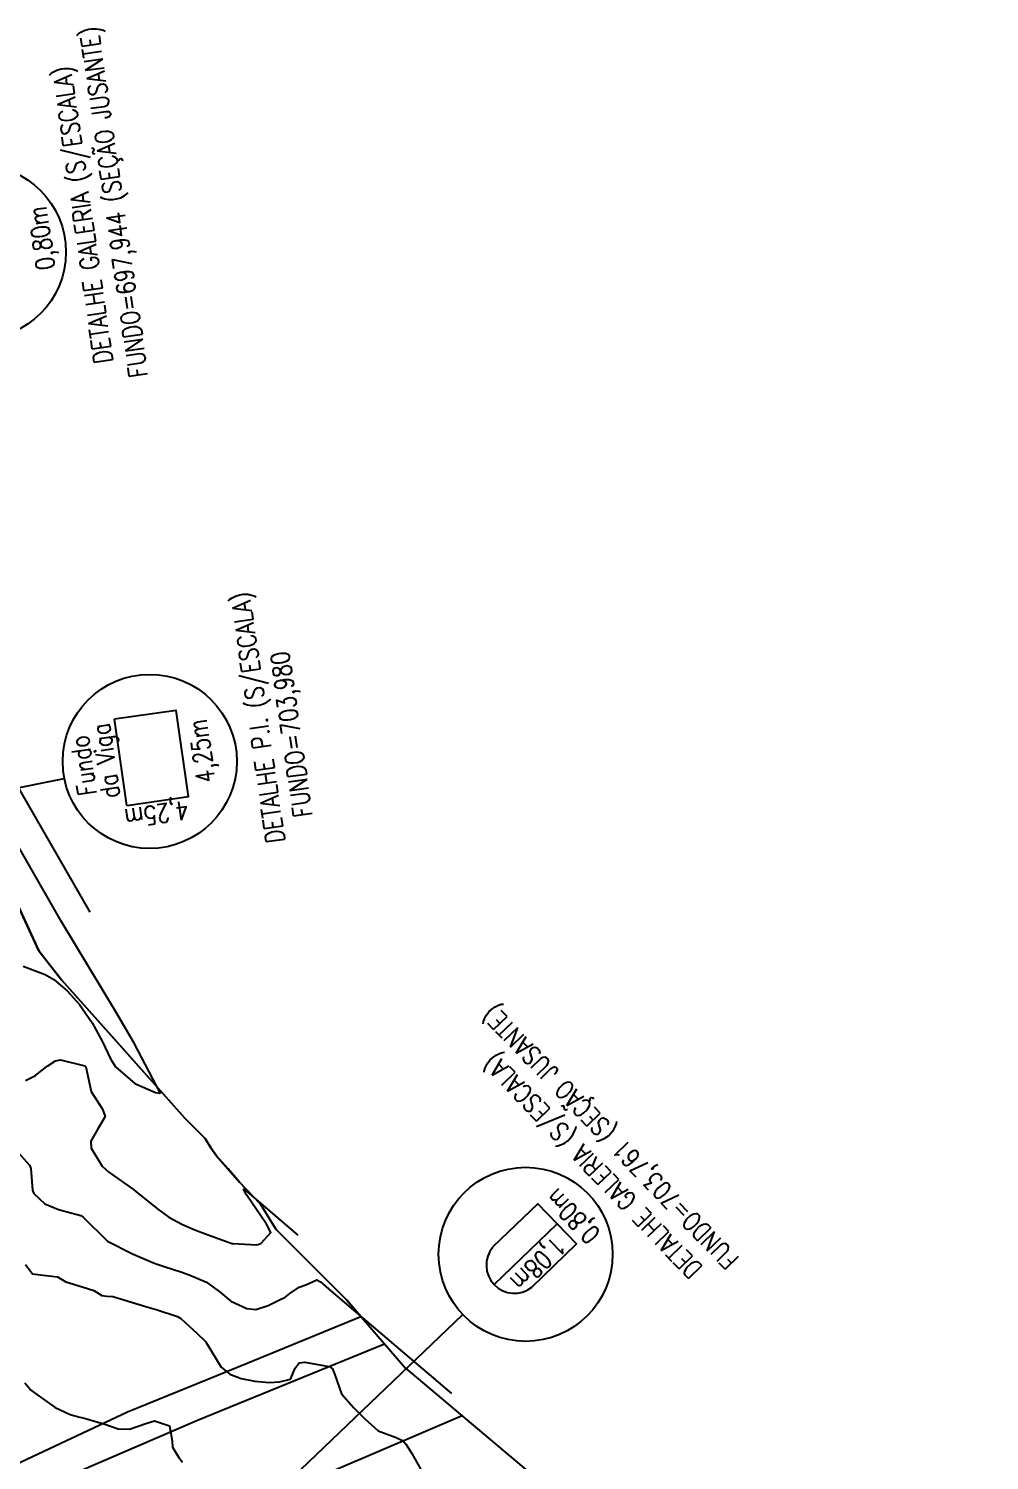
# Model space of a CAD drawing. Header units: metres. Extents: x 286371 to 293043, y 7462578 to 7466404.
# Drawn here: x 290326.6 to 290403.9, y 7463907.9 to 7464023 of the extents above; entities that cross this region are included whole.
import ezdxf

# ---------------------------------------------------------------- set-up
doc = ezdxf.new("R2010")
doc.units = ezdxf.units.M
doc.header["$MEASUREMENT"] = 0
doc.linetypes.add('CONTINUO', pattern=[0])
doc.linetypes.add('TRACEJADO', pattern=[8.7, 8, -0.7])
for name, color, linetype in [('Area', 45, 'Continuous'), ('Curvas de Nivel 1m', 11, 'Continuous'), ('Curvas de Nivel 5m', 15, 'Continuous'), ('Edificações', 30, 'Continuous'), ('TEXTO', 45, 'Continuous'), ('Vias primárias', 230, 'Continuous')]:
    doc.layers.add(name, color=color, linetype=linetype)
doc.styles.add('ROMANS', font='romans', dxfattribs={"height": 0.2})

msp = doc.modelspace()

# ---------------------------------------------------------------- linework, layer by layer
at = {"layer": 'Area'}
msp.add_polyline3d([(290305.93, 7463995.62, 685.91), (290327.44, 7463948.86, 689.44), (290329.26, 7463946.53, 689.65), (290339.16, 7463935.43, 689.79), (290340.8, 7463933.77, 689.42), (290341.25, 7463933.02, 689.42), (290341.72, 7463932.4, 689.37), (290343.58, 7463930.26, 689.05), (290345.26, 7463928.51, 687.16), (290346.22, 7463926.93, 690.71), (290346.53, 7463926.46, 690.98), (290352.2, 7463920.78, 687.32), (290356.92, 7463915.31, 688.28), (290375.64, 7463899.56, 700.7)], dxfattribs=at)
at = {"layer": 'Curvas de Nivel 1m', "flags": 128}
for points, elevation in [([(290331.57, 7463951.97), (290312.7, 7463984.71)], 686), ([(290326.37, 7463938.44), (290327.16, 7463938.86), (290327.6, 7463939.19), (290328.15, 7463939.62), (290328.76, 7463940.03), (290329.18, 7463940.1), (290331.12, 7463939.63), (290331.17, 7463939.6), (290331.19, 7463939.57), (290331.2, 7463939.54), (290331.64, 7463937.57), (290332.54, 7463936.14), (290332.77, 7463935.55), (290332.16, 7463934.5), (290331.6, 7463933.57), (290331.63, 7463933.01), (290332.53, 7463931.55), (290333.05, 7463931.08), (290334.51, 7463930.05), (290335.03, 7463929.68), (290335.24, 7463929.51), (290337, 7463928.11), (290337.89, 7463927.47), (290338.99, 7463926.86), (290339.98, 7463926.44), (290340.97, 7463926.07), (290342.83, 7463925.4), (290342.96, 7463925.35), (290343.02, 7463925.34), (290344.95, 7463925.23), (290345.06, 7463925.25), (290345.31, 7463925.36), (290346.1, 7463926.22), (290345.74, 7463926.9), (290344.12, 7463929.25), (290343.89, 7463929.7), (290344.15, 7463929.51), (290348.26, 7463926.02)], 686), ([(290325.08, 7463933.43), (290326.69, 7463931.64), (290326.79, 7463931.38), (290326.92, 7463929.64), (290326.94, 7463929.55), (290327.02, 7463929.37), (290327.9, 7463928.52), (290329, 7463928.08), (290330.8, 7463927.58), (290330.99, 7463927.47), (290332.96, 7463925.54), (290334.95, 7463924.51), (290336.64, 7463923.78), (290336.94, 7463923.68), (290337.52, 7463923.48), (290338.93, 7463923.03), (290339.53, 7463922.83), (290340.91, 7463922.24), (290342.03, 7463921.41), (290342.88, 7463920.71), (290344.15, 7463920.1), (290344.87, 7463920.03), (290345.87, 7463920.36), (290346.89, 7463920.85), (290347.21, 7463921.01), (290347.62, 7463921.32), (290348.38, 7463921.83), (290348.9, 7463922.02), (290349.79, 7463922.41), (290350.08, 7463922.26), (290350.95, 7463921.51), (290360.62, 7463913.27)], 687), ([(290326.36, 7463923.65), (290326.92, 7463922.9), (290327.77, 7463922.79), (290328.92, 7463922.65), (290329.59, 7463922.27), (290330.91, 7463921.86), (290331.86, 7463921.56), (290332.5, 7463921.15), (290332.9, 7463921.11), (290333.37, 7463921.07), (290334.89, 7463920.63), (290336.11, 7463920.26), (290336.87, 7463920.03), (290338.59, 7463919.46), (290338.86, 7463919.3), (290340.14, 7463918.14), (290340.83, 7463917.47), (290340.86, 7463917.42), (290340.89, 7463917.37), (290342.1, 7463915.4), (290342.8, 7463914.82), (290343.69, 7463914.48), (290344.79, 7463914.26), (290345.96, 7463914.17), (290346.79, 7463914.21), (290347.68, 7463914.43), (290348.05, 7463915.32), (290348.37, 7463915.75), (290348.81, 7463915.81), (290350.61, 7463915.48), (290350.81, 7463915.44), (290351.04, 7463915.27), (290351.2, 7463914.86), (290351.77, 7463913.26), (290352.76, 7463912.13), (290353.64, 7463911.23), (290354.73, 7463910.27), (290356.16, 7463909.75), (290356.72, 7463909.47), (290356.96, 7463909.18), (290357.42, 7463908.46), (290358.16, 7463907.16)], 688), ([(290326.29, 7463914.14), (290326.7, 7463913.65), (290326.77, 7463913.57), (290327.08, 7463913.33), (290328.75, 7463912.15), (290329.94, 7463911.6), (290330.74, 7463911.38), (290331, 7463911.32), (290332.73, 7463910.8), (290333.81, 7463910.45), (290334.73, 7463910.42), (290336.12, 7463910.88), (290336.74, 7463911.07), (290337.95, 7463910.69), (290338.15, 7463909.47), (290338.19, 7463908.95), (290338.69, 7463908.13), (290338.99, 7463907.76)], 689)]:
    msp.add_lwpolyline(points, dxfattribs=dict(at, elevation=elevation))
at = {"layer": 'Curvas de Nivel 5m', "elevation": 685, "flags": 128}
msp.add_lwpolyline([(290326.18, 7463947.65), (290327.29, 7463947.2), (290327.93, 7463946.98), (290328.64, 7463946.57), (290329.72, 7463945.66), (290330.7, 7463944.57), (290331.73, 7463943.07), (290332.55, 7463941.55), (290333.18, 7463940.19), (290333.6, 7463939.54), (290335.15, 7463938.2), (290336.8, 7463937.49), (290337.14, 7463937.42), (290337.18, 7463937.45), (290335.1, 7463941.44), (290333.62, 7463943.97), (290329.23, 7463951.25), (290316.35, 7463973.68)], dxfattribs=at)
at = {"layer": 'Edificações', "elevation": 688.98}
msp.add_lwpolyline([(290325.56, 7463907.58), (290334.57, 7463911.81), (290344.19, 7463915.71), (290353.34, 7463919.46), (290352.2, 7463920.78), (290349.36, 7463923.62), (290346.53, 7463926.46), (290345.74, 7463927.72), (290345.26, 7463928.51), (290344.65, 7463929.15), (290343.58, 7463930.26), (290342.65, 7463931.33), (290341.72, 7463932.4), (290341.25, 7463933.02), (290340.8, 7463933.77), (290339.98, 7463934.6), (290339.16, 7463935.43), (290334.21, 7463940.98), (290329.26, 7463946.53), (290328.35, 7463947.69), (290327.44, 7463948.86), (290324.62, 7463954.98)], dxfattribs=at)
at = {"layer": 'TEXTO', "linetype": 'TRACEJADO', "flags": 128}
msp.add_lwpolyline([(290334.51, 7463960.57), (290333.52, 7463967.5)], dxfattribs=at)
at = {"layer": 'TEXTO', "linetype": 'CONTINUO'}
for points in [[(290334.51, 7463960.57, 0), (290339.46, 7463961.28, 0), (290338.47, 7463968.21, 0), (290333.52, 7463967.5, 0)], [(290114.77, 7463919.59, 0), (290329.48, 7463962.72, 0)], [(290367.08, 7463921.82, 0), (290370.68, 7463925.3, 0), (290367.55, 7463928.53, 0), (290363.95, 7463925.06, 0)], [(290364.06, 7463922.03, 0), (290369.11, 7463926.91, 0)], [(290218.38, 7463782.73, 0), (290361.53, 7463919.64, 0)]]:
    msp.add_polyline3d(points, dxfattribs=at)
for centre in [(290322.61, 7464005.06), (290336.35, 7463964.1), (290366.58, 7463924.47)]:
    msp.add_circle(centre, 7, dxfattribs=at)
msp.add_arc((290365.68, 7463923.6), 2.26, 139.8846, 308.1154, dxfattribs=at)
at = {"layer": 'Vias primárias'}
for points, elevation in [([(290322.45, 7463959.7), (290247.6, 7463929.02), (290234.09, 7463923.07), (290231.57, 7463921.86), (290228.2, 7463920.13, 0.377333), (290225.05, 7463912.1), (290228.81, 7463903.51), (290235.85, 7463892.08), (290243.51, 7463880.76), (290244.6, 7463879.34, 0.352827), (290258.31, 7463876.47), (290262.56, 7463878.11), (290280.77, 7463886.17), (290316.08, 7463900.77), (290340.19, 7463911.14), (290355.22, 7463917.28)], 688.63), ([(290361.47, 7463911.47), (290324.35, 7463895.62), (290280.61, 7463876.23), (290273.38, 7463873.02, 0.518245), (290271.57, 7463863.97), (290294.26, 7463843.59), (290318.45, 7463823.18), (290370.05, 7463783.4, -0.115067), (290403.88, 7463741.98, 1.271512)], 691.3)]:
    msp.add_lwpolyline(points, format="xyb", dxfattribs=dict(at, elevation=elevation))

# ---------------------------------------------------------------- texts
at = {"layer": 'TEXTO', "style": 'ROMANS', "width": 0.8}
for s, rotation, p in [('FUNDO=697,944 (SEÇÃO JUSANTE)', 98.1241, (290336.21, 7463995.09)), ('DETALHE GALERIA (S/ESCALA)', 98.1241, (290333.39, 7463996.22)), ('0,80m', 98.1241, (290328.74, 7464003.74)), ('DETALHE P.I. (S/ESCALA)', 98.1745, (290347.23, 7463957.66)), ('FUNDO=703,980', 98.1745, (290349.43, 7463959.73)), ('da Viga', 98.1745, (290333.98, 7463961.26)), ('4,25m', 98.1745, (290341.63, 7463962.5)), ('Fundo', 98.1745, (290332.1, 7463961.48)), ('4,25m', 188.1745, (290339.35, 7463960.96)), ('FUNDO=703,761 (SEÇÃO JUSANTE)', 134, (290383.84, 7463924.16)), ('DETALHE GALERIA (S/ESCALA)', 134, (290380.89, 7463923.42)), ('0,80m', 134, (290372.68, 7463926.2)), ('1,08m', 224, (290368.92, 7463926))]:
    msp.add_text(s, height=1.5, rotation=rotation, dxfattribs=at).set_placement(p)

doc.saveas('drawing.dxf')
